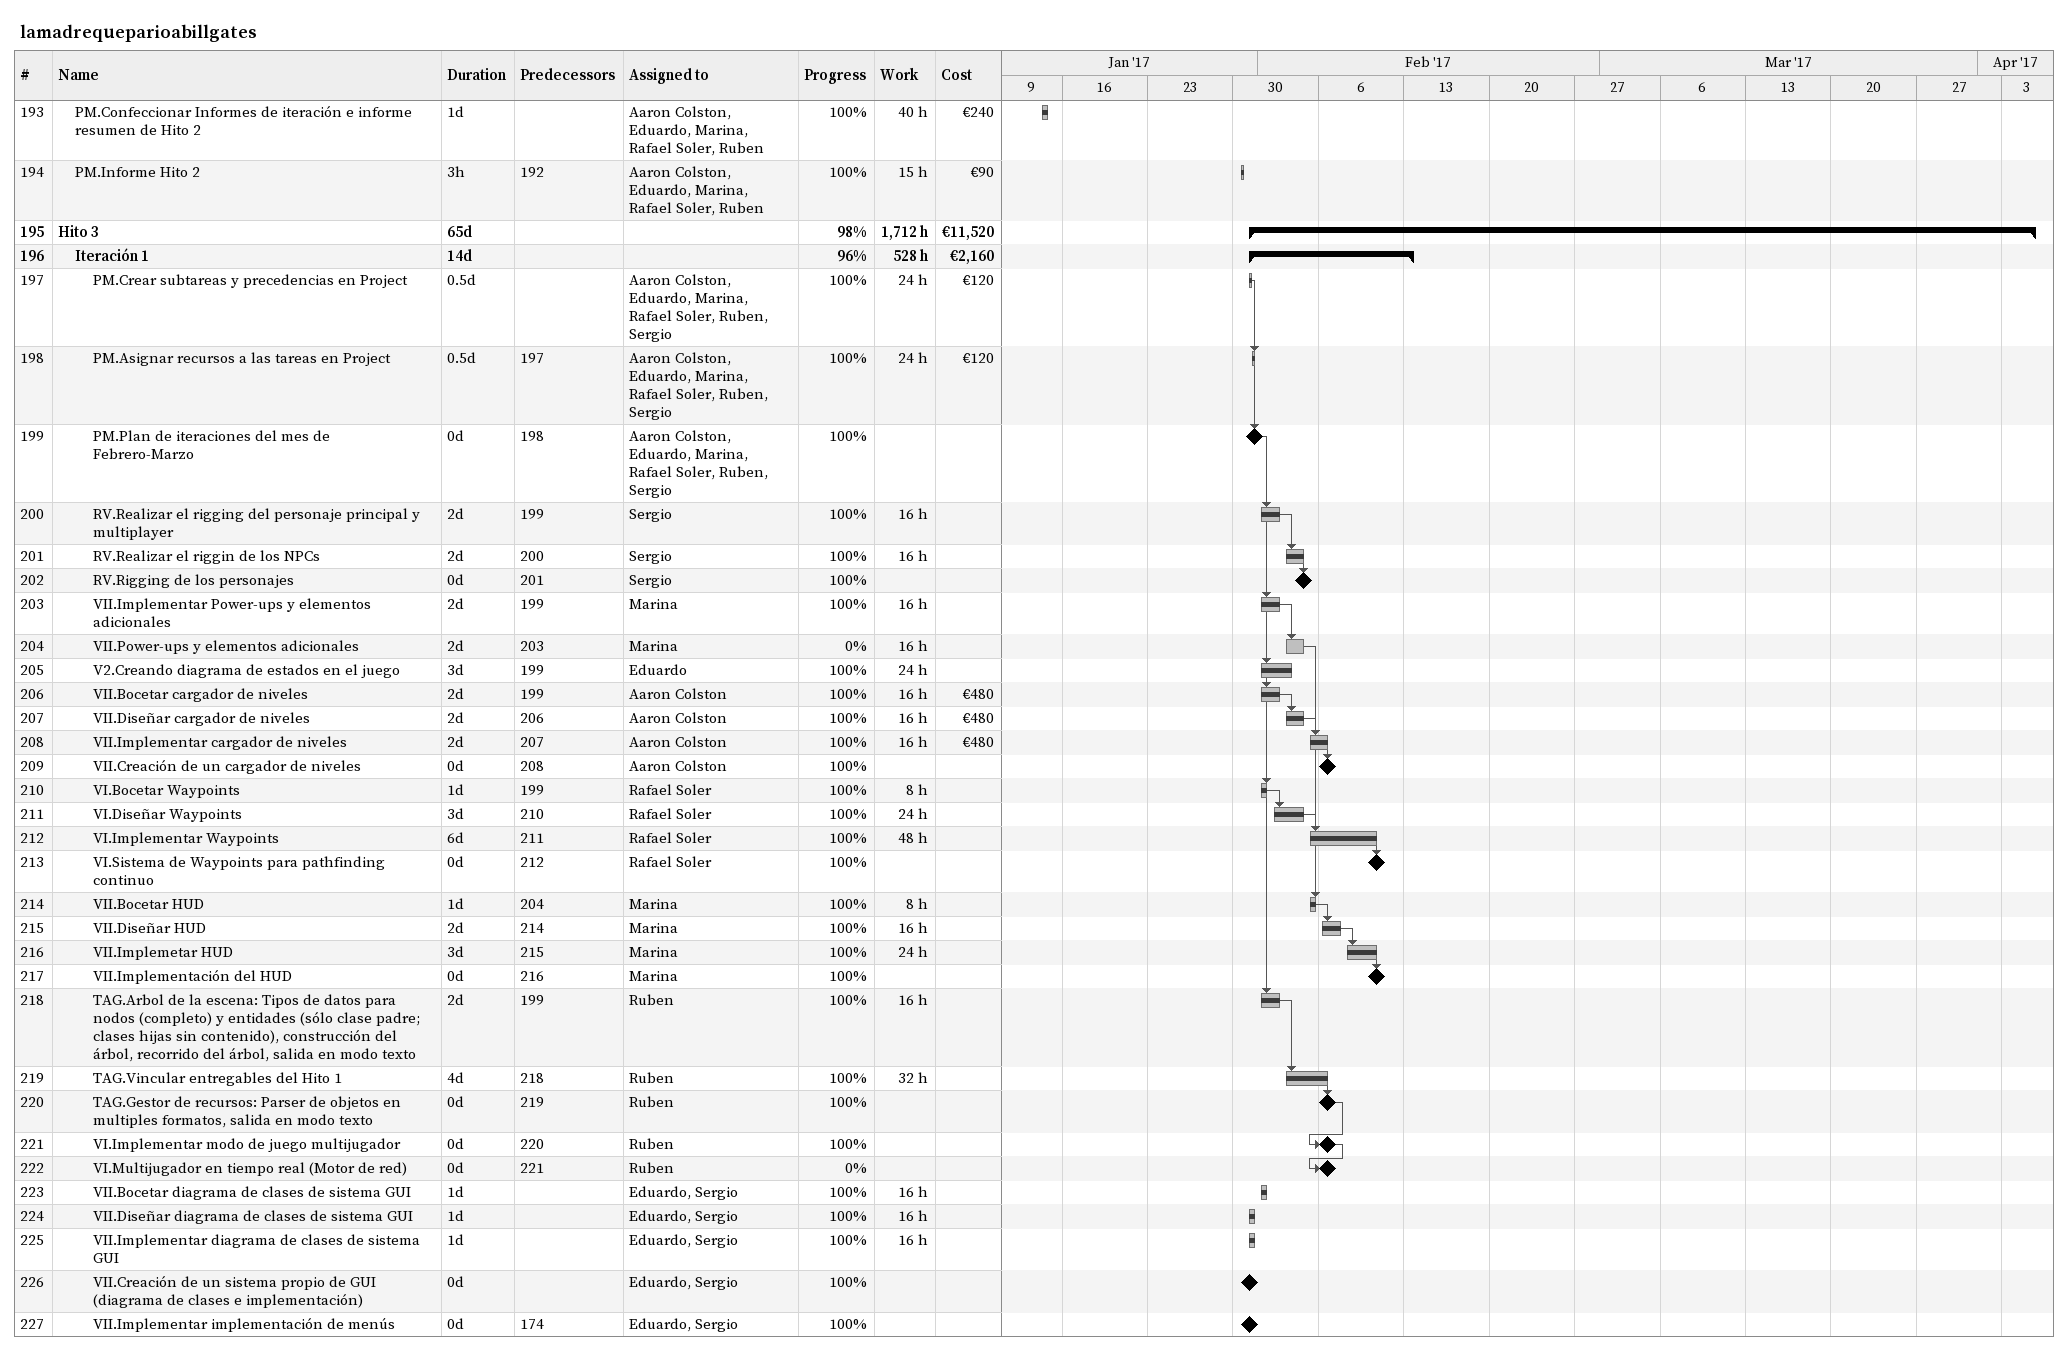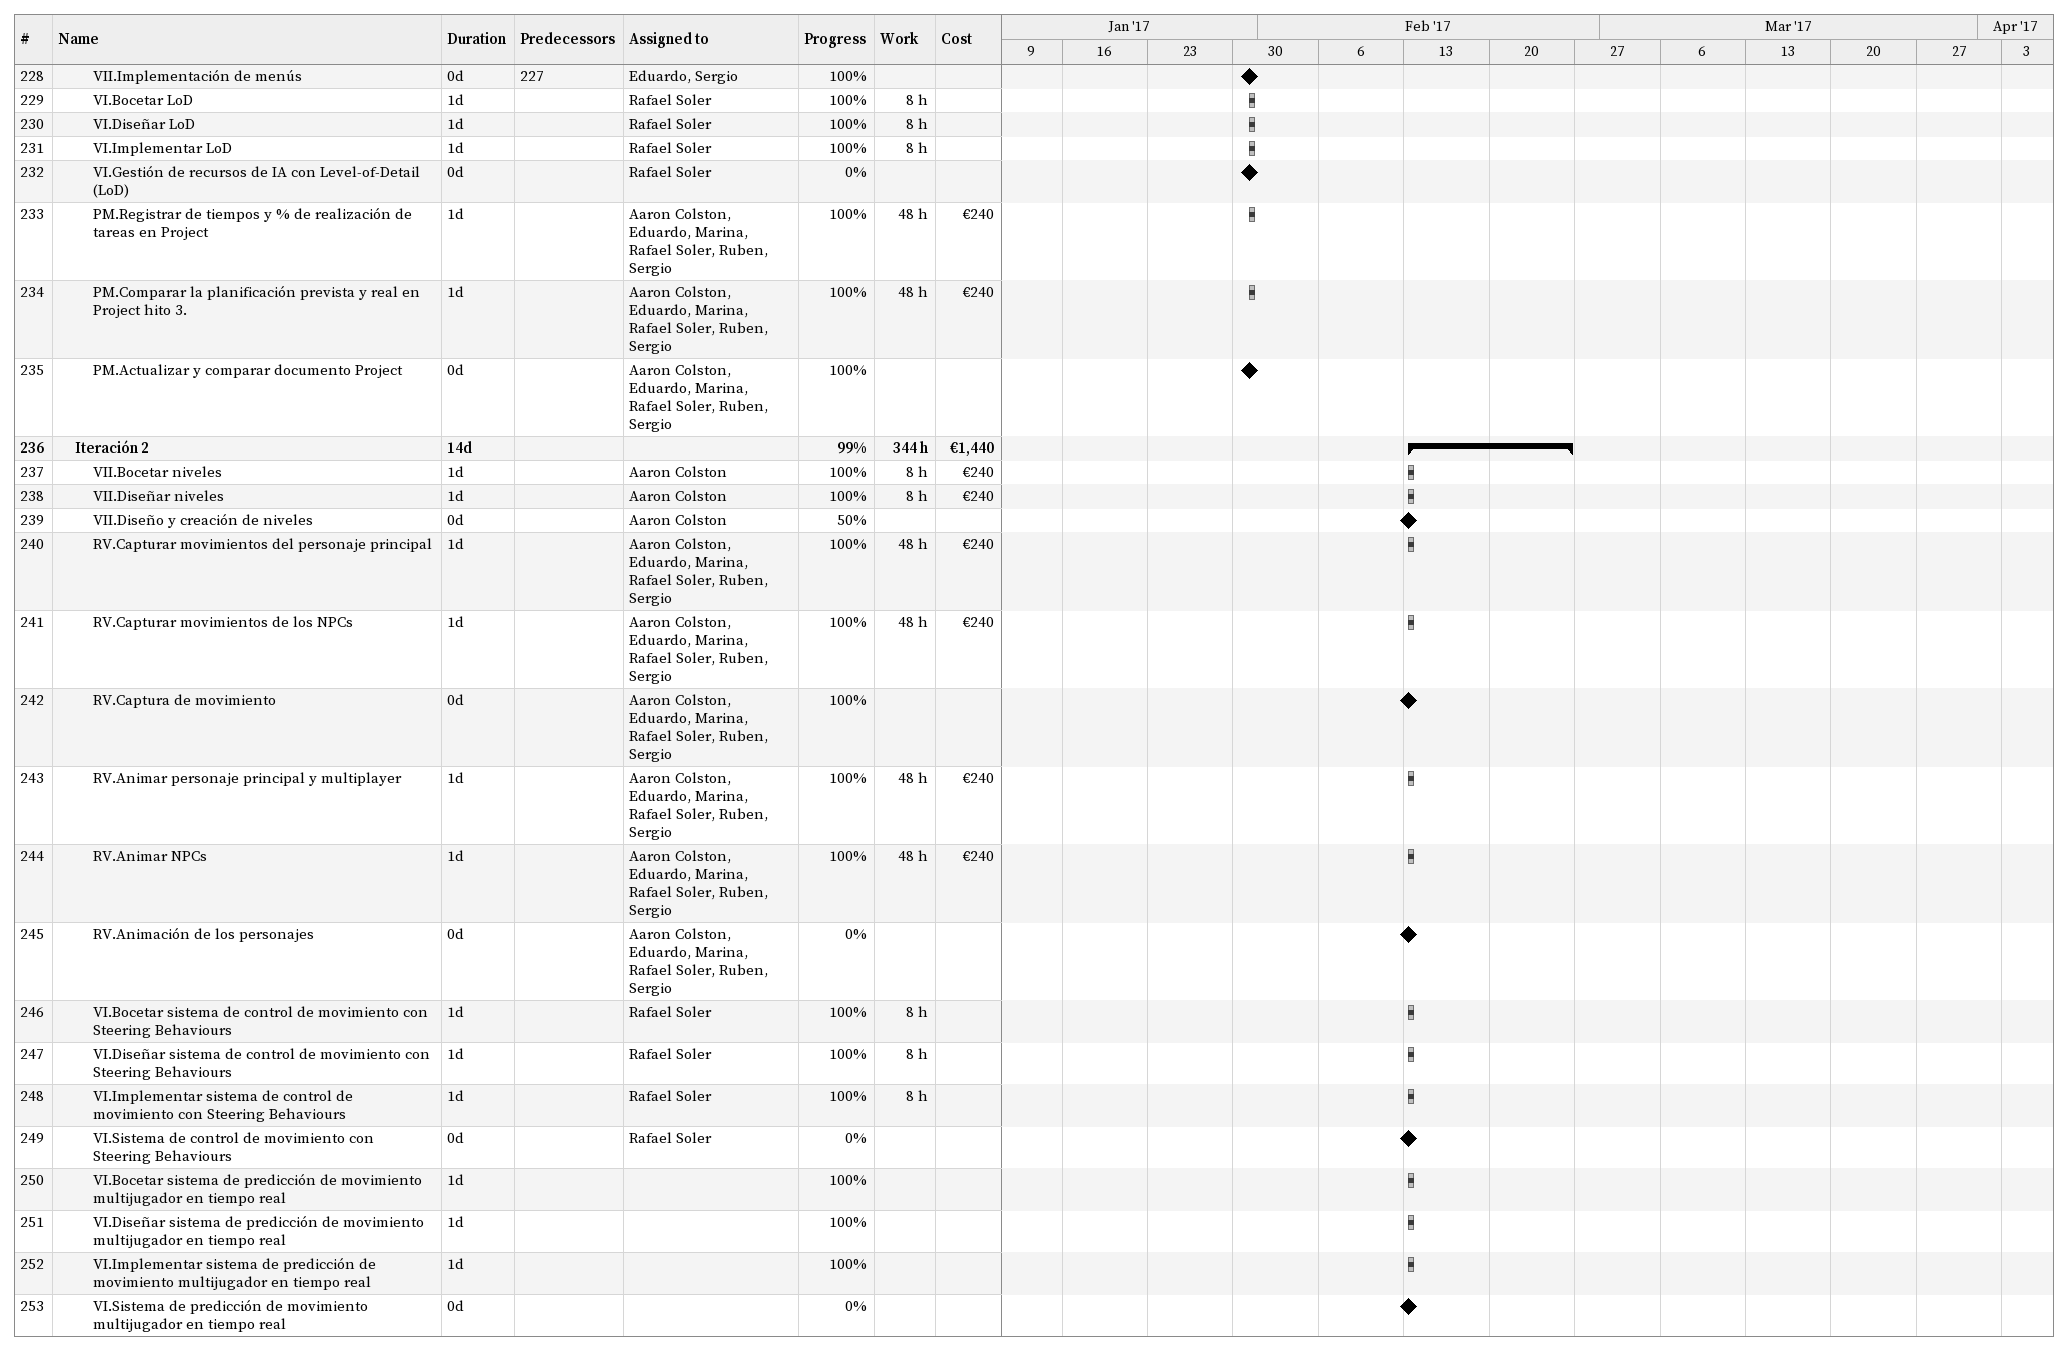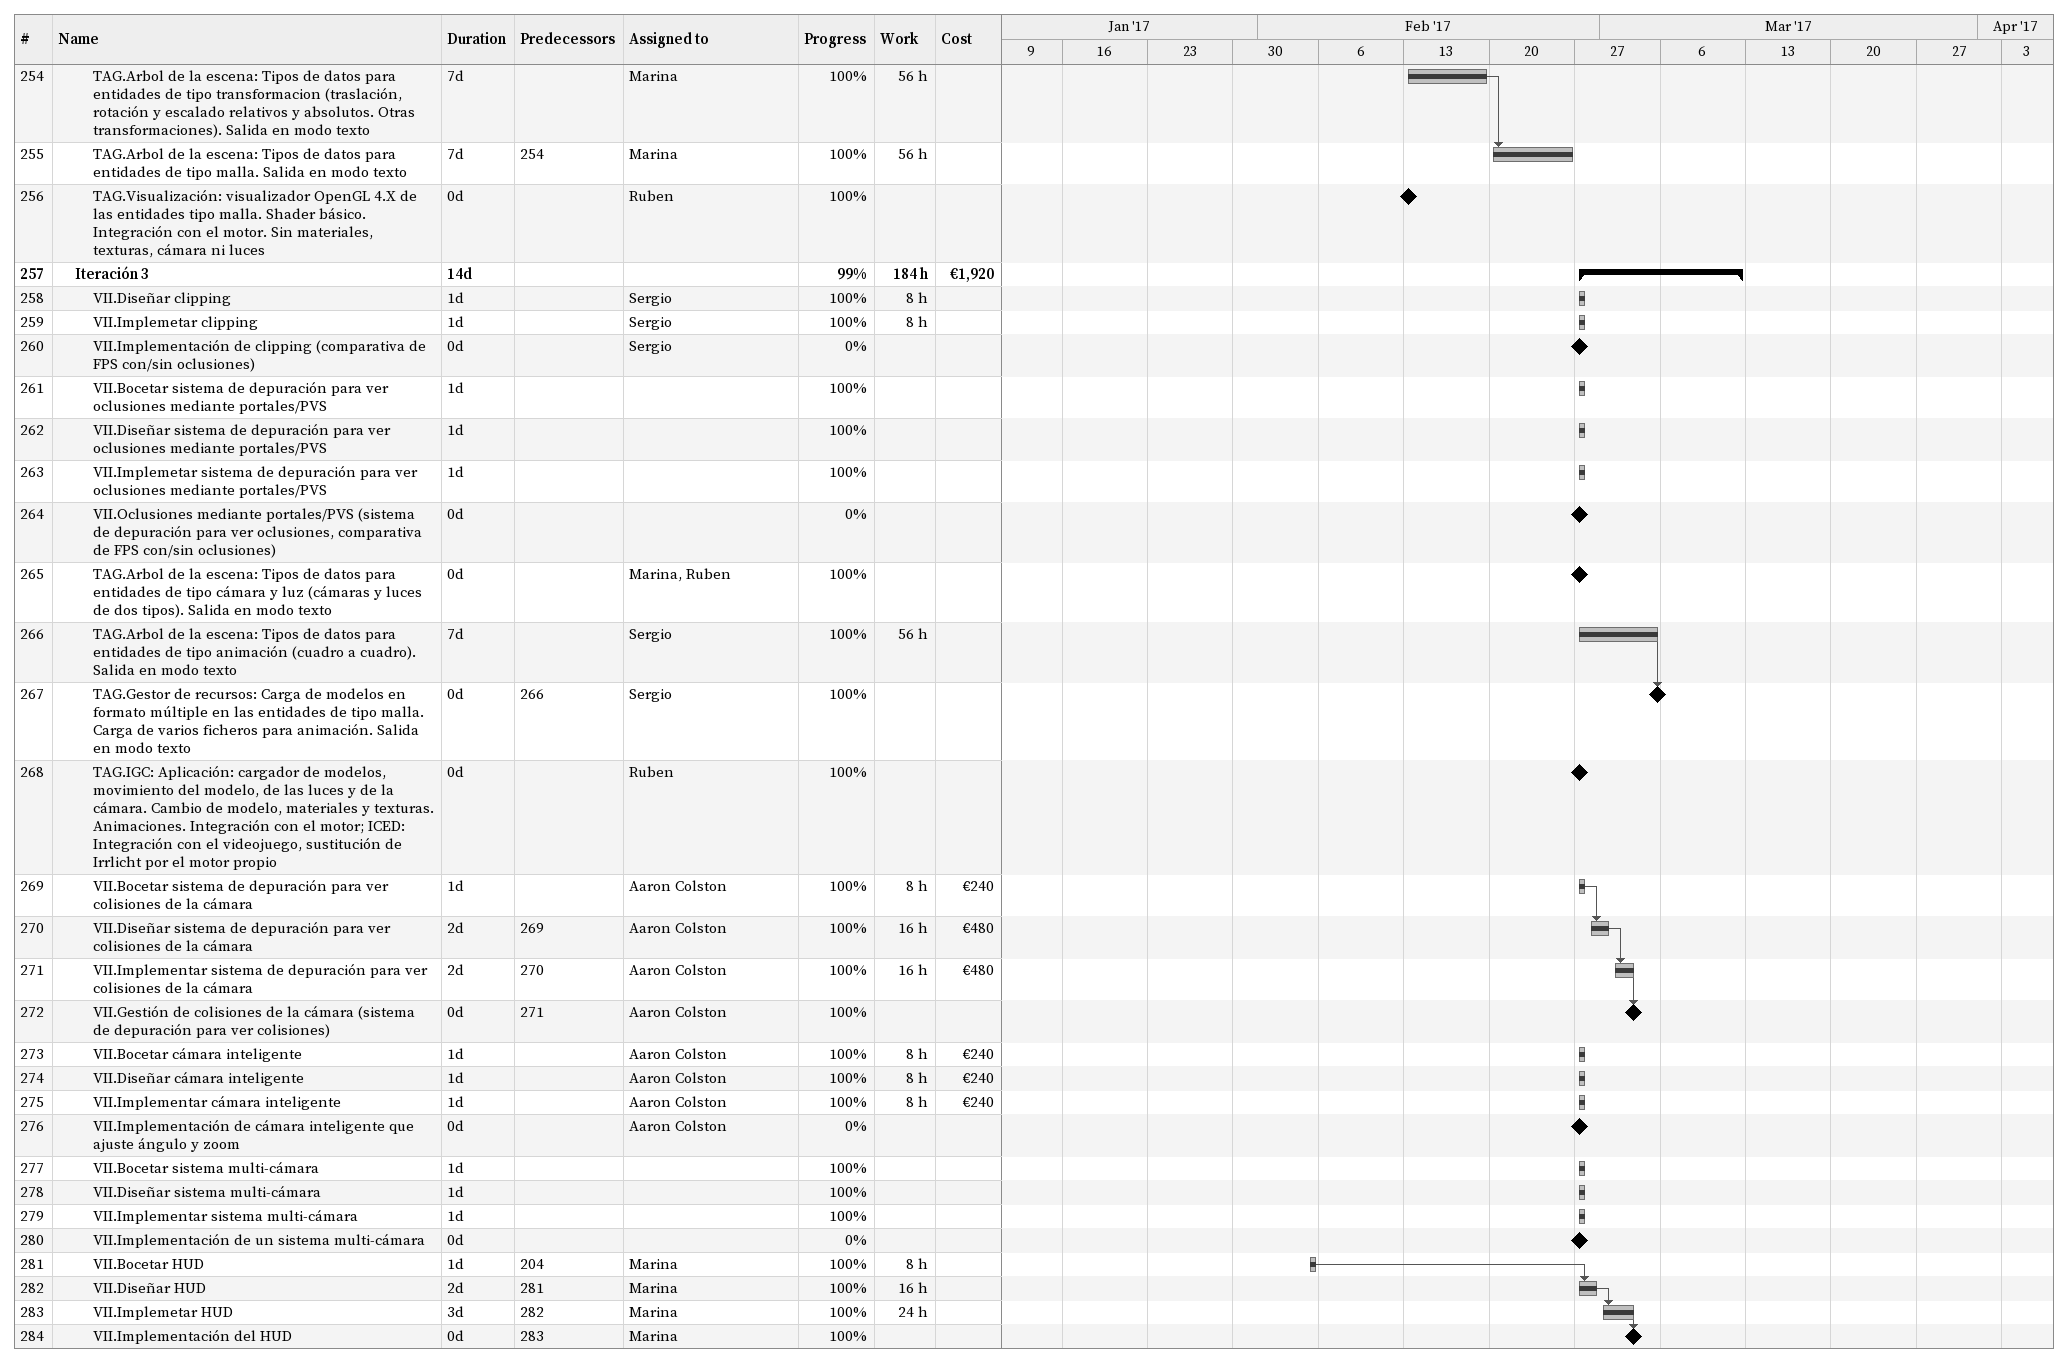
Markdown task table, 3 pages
lamadrequeparioabillgates

| ID | Level | Task | Duration | Start | Finish | Predecessors | Resources | % complete | Work (h) | Cost (€) |
|---|---|---|---|---|---|---|---|---|---|---|
| 193 | 2 | PM.Confeccionar Informes de iteración e informe resumen de Hito 2 | 1d | 2017-01-14 | 2017-01-14 |  | Aaron Colston, Eduardo, Marina, Rafael Soler, Ruben | 100 | 40 | 240 |
| 194 | 2 | PM.Informe Hito 2 | 3h | 2017-01-30 | 2017-01-30 | 192 | Aaron Colston, Eduardo, Marina, Rafael Soler, Ruben | 100 | 15 | 90 |
| 195 | 1 | **Hito 3** | 65d | 2017-01-31 | 2017-04-05 |  |  | 98 | 1712 | 11520 |
| 196 | 2 | **Iteración 1** | 14d | 2017-01-31 | 2017-02-13 |  |  | 96 | 528 | 2160 |
| 197 | 3 | PM.Crear subtareas y precedencias en Project | 0.5d | 2017-01-31 | 2017-01-31 |  | Aaron Colston, Eduardo, Marina, Rafael Soler, Ruben, Sergio | 100 | 24 | 120 |
| 198 | 3 | PM.Asignar recursos a las tareas en Project | 0.5d | 2017-01-31 | 2017-01-31 | 197 | Aaron Colston, Eduardo, Marina, Rafael Soler, Ruben, Sergio | 100 | 24 | 120 |
| 199 | 3 | PM.Plan de iteraciones del mes de Febrero-Marzo | 0d | 2017-01-31 | 2017-01-31 | 198 | Aaron Colston, Eduardo, Marina, Rafael Soler, Ruben, Sergio | 100 |  |  |
| 200 | 3 | RV.Realizar el rigging del personaje principal y multiplayer | 2d | 2017-02-01 | 2017-02-02 | 199 | Sergio | 100 | 16 |  |
| 201 | 3 | RV.Realizar el riggin de los NPCs | 2d | 2017-02-03 | 2017-02-04 | 200 | Sergio | 100 | 16 |  |
| 202 | 3 | RV.Rigging de los personajes | 0d | 2017-02-04 | 2017-02-04 | 201 | Sergio | 100 |  |  |
| 203 | 3 | VII.Implementar Power-ups y elementos adicionales | 2d | 2017-02-01 | 2017-02-02 | 199 | Marina | 100 | 16 |  |
| 204 | 3 | VII.Power-ups y elementos adicionales | 2d | 2017-02-03 | 2017-02-04 | 203 | Marina | 0 | 16 |  |
| 205 | 3 | V2.Creando diagrama de estados en el juego | 3d | 2017-02-01 | 2017-02-03 | 199 | Eduardo | 100 | 24 |  |
| 206 | 3 | VII.Bocetar cargador de niveles | 2d | 2017-02-01 | 2017-02-02 | 199 | Aaron Colston | 100 | 16 | 480 |
| 207 | 3 | VII.Diseñar cargador de niveles | 2d | 2017-02-03 | 2017-02-04 | 206 | Aaron Colston | 100 | 16 | 480 |
| 208 | 3 | VII.Implementar cargador de niveles | 2d | 2017-02-05 | 2017-02-06 | 207 | Aaron Colston | 100 | 16 | 480 |
| 209 | 3 | VII.Creación de un cargador de niveles | 0d | 2017-02-06 | 2017-02-06 | 208 | Aaron Colston | 100 |  |  |
| 210 | 3 | VI.Bocetar Waypoints | 1d | 2017-02-01 | 2017-02-01 | 199 | Rafael Soler | 100 | 8 |  |
| 211 | 3 | VI.Diseñar Waypoints | 3d | 2017-02-02 | 2017-02-04 | 210 | Rafael Soler | 100 | 24 |  |
| 212 | 3 | VI.Implementar Waypoints | 6d | 2017-02-05 | 2017-02-10 | 211 | Rafael Soler | 100 | 48 |  |
| 213 | 3 | VI.Sistema de Waypoints para pathfinding continuo | 0d | 2017-02-10 | 2017-02-10 | 212 | Rafael Soler | 100 |  |  |
| 214 | 3 | VII.Bocetar HUD | 1d | 2017-02-05 | 2017-02-05 | 204 | Marina | 100 | 8 |  |
| 215 | 3 | VII.Diseñar HUD | 2d | 2017-02-06 | 2017-02-07 | 214 | Marina | 100 | 16 |  |
| 216 | 3 | VII.Implemetar HUD | 3d | 2017-02-08 | 2017-02-10 | 215 | Marina | 100 | 24 |  |
| 217 | 3 | VII.Implementación del HUD | 0d | 2017-02-10 | 2017-02-10 | 216 | Marina | 100 |  |  |
| 218 | 3 | TAG.Arbol de la escena: Tipos de datos para nodos (completo) y entidades (sólo clase padre; clases hijas sin contenido), construcción del árbol, recorrido del árbol, salida en modo texto | 2d | 2017-02-01 | 2017-02-02 | 199 | Ruben | 100 | 16 |  |
| 219 | 3 | TAG.Vincular entregables del Hito 1 | 4d | 2017-02-03 | 2017-02-06 | 218 | Ruben | 100 | 32 |  |
| 220 | 3 | TAG.Gestor de recursos: Parser de objetos en multiples formatos, salida en modo texto | 0d | 2017-02-06 | 2017-02-06 | 219 | Ruben | 100 |  |  |
| 221 | 3 | VI.Implementar modo de juego multijugador | 0d | 2017-02-06 | 2017-02-06 | 220 | Ruben | 100 |  |  |
| 222 | 3 | VI.Multijugador en tiempo real (Motor de red) | 0d | 2017-02-06 | 2017-02-06 | 221 | Ruben | 0 |  |  |
| 223 | 3 | VII.Bocetar diagrama de clases de sistema GUI | 1d | 2017-02-01 | 2017-02-01 |  | Eduardo, Sergio | 100 | 16 |  |
| 224 | 3 | VII.Diseñar diagrama de clases de sistema GUI | 1d | 2017-01-31 | 2017-01-31 |  | Eduardo, Sergio | 100 | 16 |  |
| 225 | 3 | VII.Implementar diagrama de clases de sistema GUI | 1d | 2017-01-31 | 2017-01-31 |  | Eduardo, Sergio | 100 | 16 |  |
| 226 | 3 | VII.Creación de un sistema propio de GUI (diagrama de clases e implementación) | 0d | 2017-01-31 | 2017-01-31 |  | Eduardo, Sergio | 100 |  |  |
| 227 | 3 | VII.Implementar implementación de menús | 0d | 2017-01-31 | 2017-01-31 | 174 | Eduardo, Sergio | 100 |  |  |
| 228 | 3 | VII.Implementación de menús | 0d | 2017-01-31 | 2017-01-31 | 227 | Eduardo, Sergio | 100 |  |  |
| 229 | 3 | VI.Bocetar LoD | 1d | 2017-01-31 | 2017-01-31 |  | Rafael Soler | 100 | 8 |  |
| 230 | 3 | VI.Diseñar LoD | 1d | 2017-01-31 | 2017-01-31 |  | Rafael Soler | 100 | 8 |  |
| 231 | 3 | VI.Implementar LoD | 1d | 2017-01-31 | 2017-01-31 |  | Rafael Soler | 100 | 8 |  |
| 232 | 3 | VI.Gestión de recursos de IA con Level-of-Detail (LoD) | 0d | 2017-01-31 | 2017-01-31 |  | Rafael Soler | 0 |  |  |
| 233 | 3 | PM.Registrar de tiempos y % de realización de tareas en Project | 1d | 2017-01-31 | 2017-01-31 |  | Aaron Colston, Eduardo, Marina, Rafael Soler, Ruben, Sergio | 100 | 48 | 240 |
| 234 | 3 | PM.Comparar la planificación prevista y real en Project hito 3. | 1d | 2017-01-31 | 2017-01-31 |  | Aaron Colston, Eduardo, Marina, Rafael Soler, Ruben, Sergio | 100 | 48 | 240 |
| 235 | 3 | PM.Actualizar y comparar documento Project | 0d | 2017-01-31 | 2017-01-31 |  | Aaron Colston, Eduardo, Marina, Rafael Soler, Ruben, Sergio | 100 |  |  |
| 236 | 2 | **Iteración 2** | 14d | 2017-02-13 | 2017-02-26 |  |  | 99 | 344 | 1440 |
| 237 | 3 | VII.Bocetar niveles | 1d | 2017-02-13 | 2017-02-13 |  | Aaron Colston | 100 | 8 | 240 |
| 238 | 3 | VII.Diseñar niveles | 1d | 2017-02-13 | 2017-02-13 |  | Aaron Colston | 100 | 8 | 240 |
| 239 | 3 | VII.Diseño y creación de niveles | 0d | 2017-02-13 | 2017-02-13 |  | Aaron Colston | 50 |  |  |
| 240 | 3 | RV.Capturar movimientos del personaje principal | 1d | 2017-02-13 | 2017-02-13 |  | Aaron Colston, Eduardo, Marina, Rafael Soler, Ruben, Sergio | 100 | 48 | 240 |
| 241 | 3 | RV.Capturar movimientos de los NPCs | 1d | 2017-02-13 | 2017-02-13 |  | Aaron Colston, Eduardo, Marina, Rafael Soler, Ruben, Sergio | 100 | 48 | 240 |
| 242 | 3 | RV.Captura de movimiento | 0d | 2017-02-13 | 2017-02-13 |  | Aaron Colston, Eduardo, Marina, Rafael Soler, Ruben, Sergio | 100 |  |  |
| 243 | 3 | RV.Animar personaje principal y multiplayer | 1d | 2017-02-13 | 2017-02-13 |  | Aaron Colston, Eduardo, Marina, Rafael Soler, Ruben, Sergio | 100 | 48 | 240 |
| 244 | 3 | RV.Animar NPCs | 1d | 2017-02-13 | 2017-02-13 |  | Aaron Colston, Eduardo, Marina, Rafael Soler, Ruben, Sergio | 100 | 48 | 240 |
| 245 | 3 | RV.Animación de los personajes | 0d | 2017-02-13 | 2017-02-13 |  | Aaron Colston, Eduardo, Marina, Rafael Soler, Ruben, Sergio | 0 |  |  |
| 246 | 3 | VI.Bocetar sistema de control de movimiento con Steering Behaviours | 1d | 2017-02-13 | 2017-02-13 |  | Rafael Soler | 100 | 8 |  |
| 247 | 3 | VI.Diseñar sistema de control de movimiento con Steering Behaviours | 1d | 2017-02-13 | 2017-02-13 |  | Rafael Soler | 100 | 8 |  |
| 248 | 3 | VI.Implementar sistema de control de movimiento con Steering Behaviours | 1d | 2017-02-13 | 2017-02-13 |  | Rafael Soler | 100 | 8 |  |
| 249 | 3 | VI.Sistema de control de movimiento con Steering Behaviours | 0d | 2017-02-13 | 2017-02-13 |  | Rafael Soler | 0 |  |  |
| 250 | 3 | VI.Bocetar sistema de predicción de movimiento multijugador en tiempo real | 1d | 2017-02-13 | 2017-02-13 |  |  | 100 |  |  |
| 251 | 3 | VI.Diseñar sistema de predicción de movimiento multijugador en tiempo real | 1d | 2017-02-13 | 2017-02-13 |  |  | 100 |  |  |
| 252 | 3 | VI.Implementar sistema de predicción de movimiento multijugador en tiempo real | 1d | 2017-02-13 | 2017-02-13 |  |  | 100 |  |  |
| 253 | 3 | VI.Sistema de predicción de movimiento multijugador en tiempo real | 0d | 2017-02-13 | 2017-02-13 |  |  | 0 |  |  |
| 254 | 3 | TAG.Arbol de la escena: Tipos de datos para entidades de tipo transformacion (traslación, rotación y escalado relativos y absolutos. Otras transformaciones). Salida en modo texto | 7d | 2017-02-13 | 2017-02-19 |  | Marina | 100 | 56 |  |
| 255 | 3 | TAG.Arbol de la escena: Tipos de datos para entidades de tipo malla. Salida en modo texto | 7d | 2017-02-20 | 2017-02-26 | 254 | Marina | 100 | 56 |  |
| 256 | 3 | TAG.Visualización: visualizador OpenGL 4.X de las entidades tipo malla. Shader básico. Integración con el motor. Sin materiales, texturas, cámara ni luces | 0d | 2017-02-13 | 2017-02-13 |  | Ruben | 100 |  |  |
| 257 | 2 | **Iteración 3** | 14d | 2017-02-27 | 2017-03-12 |  |  | 99 | 184 | 1920 |
| 258 | 3 | VII.Diseñar clipping | 1d | 2017-02-27 | 2017-02-27 |  | Sergio | 100 | 8 |  |
| 259 | 3 | VII.Implemetar clipping | 1d | 2017-02-27 | 2017-02-27 |  | Sergio | 100 | 8 |  |
| 260 | 3 | VII.Implementación de clipping (comparativa de FPS con/sin oclusiones) | 0d | 2017-02-27 | 2017-02-27 |  | Sergio | 0 |  |  |
| 261 | 3 | VII.Bocetar sistema de depuración para ver oclusiones mediante portales/PVS | 1d | 2017-02-27 | 2017-02-27 |  |  | 100 |  |  |
| 262 | 3 | VII.Diseñar sistema de depuración para ver oclusiones mediante portales/PVS | 1d | 2017-02-27 | 2017-02-27 |  |  | 100 |  |  |
| 263 | 3 | VII.Implemetar sistema de depuración para ver oclusiones mediante portales/PVS | 1d | 2017-02-27 | 2017-02-27 |  |  | 100 |  |  |
| 264 | 3 | VII.Oclusiones mediante portales/PVS (sistema de depuración para ver oclusiones, comparativa de FPS con/sin oclusiones) | 0d | 2017-02-27 | 2017-02-27 |  |  | 0 |  |  |
| 265 | 3 | TAG.Arbol de la escena: Tipos de datos para entidades de tipo cámara y luz (cámaras y luces de dos tipos). Salida en modo texto | 0d | 2017-02-27 | 2017-02-27 |  | Marina, Ruben | 100 |  |  |
| 266 | 3 | TAG.Arbol de la escena: Tipos de datos para entidades de tipo animación (cuadro a cuadro). Salida en modo texto | 7d | 2017-02-27 | 2017-03-05 |  | Sergio | 100 | 56 |  |
| 267 | 3 | TAG.Gestor de recursos: Carga de modelos en formato múltiple en las entidades de tipo malla. Carga de varios ficheros para animación. Salida en modo texto | 0d | 2017-03-05 | 2017-03-05 | 266 | Sergio | 100 |  |  |
| 268 | 3 | TAG.IGC: Aplicación: cargador de modelos, movimiento del modelo, de las luces y de la cámara. Cambio de modelo, materiales y texturas. Animaciones. Integración con el motor; ICED: Integración con el videojuego, sustitución de Irrlicht por el motor propio | 0d | 2017-02-27 | 2017-02-27 |  | Ruben | 100 |  |  |
| 269 | 3 | VII.Bocetar sistema de depuración para ver colisiones de la cámara | 1d | 2017-02-27 | 2017-02-27 |  | Aaron Colston | 100 | 8 | 240 |
| 270 | 3 | VII.Diseñar sistema de depuración para ver colisiones de la cámara | 2d | 2017-02-28 | 2017-03-01 | 269 | Aaron Colston | 100 | 16 | 480 |
| 271 | 3 | VII.Implementar sistema de depuración para ver colisiones de la cámara | 2d | 2017-03-02 | 2017-03-03 | 270 | Aaron Colston | 100 | 16 | 480 |
| 272 | 3 | VII.Gestión de colisiones de la cámara (sistema de depuración para ver colisiones) | 0d | 2017-03-03 | 2017-03-03 | 271 | Aaron Colston | 100 |  |  |
| 273 | 3 | VII.Bocetar cámara inteligente | 1d | 2017-02-27 | 2017-02-27 |  | Aaron Colston | 100 | 8 | 240 |
| 274 | 3 | VII.Diseñar cámara inteligente | 1d | 2017-02-27 | 2017-02-27 |  | Aaron Colston | 100 | 8 | 240 |
| 275 | 3 | VII.Implementar cámara inteligente | 1d | 2017-02-27 | 2017-02-27 |  | Aaron Colston | 100 | 8 | 240 |
| 276 | 3 | VII.Implementación de cámara inteligente que ajuste ángulo y zoom | 0d | 2017-02-27 | 2017-02-27 |  | Aaron Colston | 0 |  |  |
| 277 | 3 | VII.Bocetar sistema multi-cámara | 1d | 2017-02-27 | 2017-02-27 |  |  | 100 |  |  |
| 278 | 3 | VII.Diseñar sistema multi-cámara | 1d | 2017-02-27 | 2017-02-27 |  |  | 100 |  |  |
| 279 | 3 | VII.Implementar sistema multi-cámara | 1d | 2017-02-27 | 2017-02-27 |  |  | 100 |  |  |
| 280 | 3 | VII.Implementación de un sistema multi-cámara | 0d | 2017-02-27 | 2017-02-27 |  |  | 0 |  |  |
| 281 | 3 | VII.Bocetar HUD | 1d | 2017-02-05 | 2017-02-05 | 204 | Marina | 100 | 8 |  |
| 282 | 3 | VII.Diseñar HUD | 2d | 2017-02-27 | 2017-02-28 | 281 | Marina | 100 | 16 |  |
| 283 | 3 | VII.Implemetar HUD | 3d | 2017-03-01 | 2017-03-03 | 282 | Marina | 100 | 24 |  |
| 284 | 3 | VII.Implementación del HUD | 0d | 2017-03-03 | 2017-03-03 | 283 | Marina | 100 |  |  |
